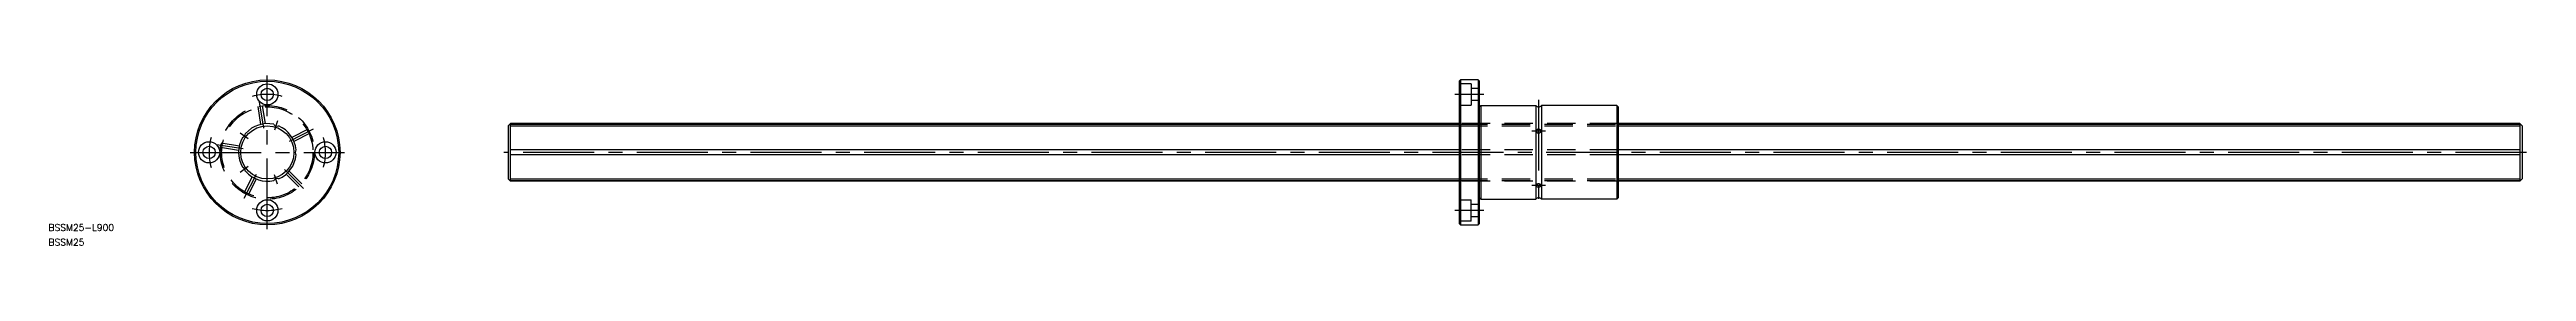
# Model space of a CAD drawing. Extents: x -97 to 1010, y -42 to 34.
import ezdxf

# ---------------------------------------------------------------- set-up
doc = ezdxf.new("R2010")
doc.units = 0
doc.linetypes.add('CENTER', pattern=[50.8, 31.75, -6.35, 6.35, -6.35])
doc.linetypes.add('DASHED', pattern=[19.05, 12.7, -6.35])
doc.layers.get('0').update_dxf_attribs({"linetype": 'CONTINUOUS'})
doc.layers.add('CENTER', color=1, linetype='CENTER')
doc.styles.get("Standard").update_dxf_attribs({"font": 'txt.shx', "height": 3, "bigfont": 'bigfont.shx'})

msp = doc.modelspace()

# ---------------------------------------------------------------- linework, layer by layer
at = {"color": 7, "linetype": 'CONTINUOUS'}
for p, q in [((532.7, 31.9), (533.3, 32.5)), ((532.7, 31.9), (532.7, -31.9)), ((541.1, 32.5), (533.3, 32.5)), ((533.3, 32.5), (533.3, -32.5)), ((541.1, 32.5), (541.1, -32.5)), ((541.1, 32.5), (541.7, 31.9)), ((541.7, -31.9), (541.7, 31.9)), ((107.7, 11.9), (108.7, 12.9)), ((107.7, 11.9), (107.7, -11.9)), ((532.7, 12.9), (108.7, 12.9)), ((108.7, -12.9), (108.7, 12.9)), ((108.7, 12.6), (532.7, 12.6)), ((108.7, 11.9), (532.7, 11.9)), ((542.3, 21), (541.7, 20.4)), ((542.3, 21), (542.3, -21)), ((542.3, 21), (567, 21)), ((567, 21), (567, -21)), ((569.4, 21), (569.4, -21)), ((603.1, 21), (569.4, 21)), ((603.1, 21), (603.1, -21)), ((603.1, 21), (603.7, 20.4)), ((603.7, 20.4), (603.7, -20.4)), ((1006.7, 12.9), (603.7, 12.9)), ((603.7, 12.6), (1006.7, 12.6)), ((603.7, 11.9), (1006.7, 11.9)), ((1006.7, 12.9), (1007.7, 11.9)), ((1006.7, 12.9), (1006.7, -12.9)), ((1007.7, 11.9), (1007.7, -11.9)), ((532.7, 1.1), (108.7, 1.1)), ((1006.7, 1.1), (603.7, 1.1)), ((532.7, -1.1), (108.7, -1.1)), ((1006.7, -1.1), (603.7, -1.1)), ((107.7, -11.9), (108.7, -12.9)), ((108.7, -11.9), (532.7, -11.9)), ((108.7, -12.6), (532.7, -12.6)), ((532.7, -12.9), (108.7, -12.9)), ((541.7, -20.4), (542.3, -21)), ((542.3, -21), (567, -21)), ((603.1, -21), (569.4, -21)), ((603.7, -20.4), (603.1, -21)), ((603.7, -11.9), (1006.7, -11.9)), ((603.7, -12.6), (1006.7, -12.6)), ((1006.7, -12.9), (603.7, -12.9)), ((1006.7, -12.9), (1007.7, -11.9)), ((532.7, -31.9), (533.3, -32.5)), ((533.3, -32.5), (541.1, -32.5)), ((541.7, -31.9), (541.1, -32.5))]:
    msp.add_line(p, q, dxfattribs=at)
at = {"color": 3, "linetype": 'DASHED'}
for p, q in [((538.1, 30.8), (532.7, 30.8)), ((538.1, 30.8), (538.1, 21.2)), ((538.1, 28.8), (541.7, 28.8)), ((541.7, 23.2), (538.1, 23.2)), ((-4.3, 20.6), (-3, 12.5)), ((-2.3, 20.9), (-1, 12.9)), ((532.7, 21.2), (538.1, 21.2)), ((603.7, 12.9), (532.7, 12.9)), ((532.7, 12.6), (603.7, 12.6)), ((532.7, 11.9), (603.7, 11.9)), ((-20.9, 2.3), (-12.9, 1)), ((-20.6, 4.3), (-12.5, 3)), ((18.2, 10.4), (11, 6.7)), ((19.1, 8.6), (11.9, 4.9)), ((603.7, 1.1), (532.7, 1.1)), ((-10.4, -18.3), (-6.7, -11)), ((14.1, -15.5), (8.4, -9.8)), ((15.5, -14.1), (9.8, -8.4)), ((603.7, -1.1), (532.7, -1.1)), ((-8.6, -19.2), (-4.9, -11.9)), ((532.7, -11.9), (603.7, -11.9)), ((532.7, -12.6), (603.7, -12.6)), ((603.7, -12.9), (532.7, -12.9)), ((532.7, -21.3), (538.1, -21.3)), ((538.1, -30.8), (538.1, -21.3)), ((538.1, -30.8), (532.7, -30.8)), ((541.7, -23.3), (538.1, -23.3)), ((538.1, -28.8), (541.7, -28.8))]:
    msp.add_line(p, q, dxfattribs=at)
at = {"color": 7, "linetype": 'CONTINUOUS'}
for points in [[(567.2, 9.5, 0), (567.2, 9.5, 0), (567.2, 9.4, 0), (567.2, 9.4, 0), (567.2, 9.3, 0), (567.2, 9.3, 0), (567.2, 9.3, 0), (567.2, 9.2, 0), (567.3, 9.2, 0), (567.3, 9.1, 0), (567.3, 9.1, 0), (567.3, 9.1, 0), (567.3, 9, 0), (567.4, 9, 0), (567.4, 9, 0), (567.4, 8.9, 0), (567.5, 8.9, 0), (567.5, 8.9, 0), (567.5, 8.8, 0), (567.6, 8.8, 0), (567.6, 8.8, 0), (567.7, 8.8, 0), (567.7, 8.7, 0), (567.7, 8.7, 0), (567.8, 8.7, 0), (567.8, 8.7, 0), (567.9, 8.7, 0), (567.9, 8.7, 0), (568, 8.6, 0), (568, 8.6, 0), (568.1, 8.6, 0), (568.1, 8.6, 0), (568.2, 8.6, 0), (568.2, 8.6, 0), (568.3, 8.6, 0), (568.3, 8.6, 0), (568.4, 8.6, 0), (568.4, 8.7, 0), (568.5, 8.7, 0), (568.5, 8.7, 0), (568.6, 8.7, 0), (568.6, 8.7, 0), (568.6, 8.7, 0), (568.7, 8.8, 0), (568.7, 8.8, 0), (568.8, 8.8, 0), (568.8, 8.8, 0), (568.8, 8.9, 0), (568.9, 8.9, 0), (568.9, 8.9, 0), (569, 9, 0), (569, 9, 0), (569, 9, 0), (569, 9.1, 0), (569.1, 9.1, 0), (569.1, 9.1, 0), (569.1, 9.2, 0), (569.1, 9.2, 0), (569.1, 9.3, 0), (569.1, 9.3, 0), (569.2, 9.3, 0), (569.2, 9.4, 0), (569.2, 9.4, 0), (569.2, 9.5, 0), (569.2, 9.5, 0), (569.2, 9.6, 0), (569.2, 9.6, 0), (569.2, 9.6, 0), (569.2, 9.7, 0), (569.1, 9.7, 0), (569.1, 9.8, 0), (569.1, 9.8, 0), (569.1, 9.9, 0), (569.1, 9.9, 0), (569.1, 9.9, 0), (569, 10, 0), (569, 10, 0), (569, 10, 0), (569, 10.1, 0), (568.9, 10.1, 0), (568.9, 10.1, 0), (568.8, 10.2, 0), (568.8, 10.2, 0), (568.8, 10.2, 0), (568.7, 10.2, 0), (568.7, 10.3, 0), (568.6, 10.3, 0), (568.6, 10.3, 0), (568.6, 10.3, 0), (568.5, 10.3, 0), (568.5, 10.4, 0), (568.4, 10.4, 0), (568.4, 10.4, 0), (568.3, 10.4, 0), (568.3, 10.4, 0), (568.2, 10.4, 0), (568.2, 10.4, 0), (568.1, 10.4, 0), (568.1, 10.4, 0), (568, 10.4, 0), (568, 10.4, 0), (567.9, 10.4, 0), (567.9, 10.4, 0), (567.8, 10.3, 0), (567.8, 10.3, 0), (567.7, 10.3, 0), (567.7, 10.3, 0), (567.7, 10.3, 0), (567.6, 10.2, 0), (567.6, 10.2, 0), (567.5, 10.2, 0), (567.5, 10.2, 0), (567.5, 10.1, 0), (567.4, 10.1, 0), (567.4, 10.1, 0), (567.4, 10, 0), (567.3, 10, 0), (567.3, 10, 0), (567.3, 9.9, 0), (567.3, 9.9, 0), (567.3, 9.9, 0), (567.2, 9.8, 0), (567.2, 9.8, 0), (567.2, 9.7, 0), (567.2, 9.7, 0), (567.2, 9.6, 0), (567.2, 9.6, 0), (567.2, 9.6, 0), (567.2, 9.5, 0)], [(567.2, -14.8, 0), (567.2, -14.9, 0), (567.2, -14.9, 0), (567.2, -14.9, 0), (567.2, -15, 0), (567.2, -15, 0), (567.2, -15, 0), (567.2, -15.1, 0), (567.3, -15.1, 0), (567.3, -15.1, 0), (567.3, -15.2, 0), (567.3, -15.2, 0), (567.3, -15.2, 0), (567.4, -15.3, 0), (567.4, -15.3, 0), (567.4, -15.3, 0), (567.5, -15.3, 0), (567.5, -15.4, 0), (567.5, -15.4, 0), (567.6, -15.4, 0), (567.6, -15.4, 0), (567.7, -15.4, 0), (567.7, -15.5, 0), (567.7, -15.5, 0), (567.8, -15.5, 0), (567.8, -15.5, 0), (567.9, -15.5, 0), (567.9, -15.5, 0), (568, -15.5, 0), (568, -15.5, 0), (568.1, -15.5, 0), (568.1, -15.5, 0), (568.2, -15.5, 0), (568.2, -15.5, 0), (568.3, -15.5, 0), (568.3, -15.5, 0), (568.4, -15.5, 0), (568.4, -15.5, 0), (568.5, -15.5, 0), (568.5, -15.5, 0), (568.6, -15.5, 0), (568.6, -15.5, 0), (568.6, -15.5, 0), (568.7, -15.4, 0), (568.7, -15.4, 0), (568.8, -15.4, 0), (568.8, -15.4, 0), (568.8, -15.4, 0), (568.9, -15.3, 0), (568.9, -15.3, 0), (569, -15.3, 0), (569, -15.3, 0), (569, -15.2, 0), (569, -15.2, 0), (569.1, -15.2, 0), (569.1, -15.1, 0), (569.1, -15.1, 0), (569.1, -15.1, 0), (569.1, -15, 0), (569.1, -15, 0), (569.2, -15, 0), (569.2, -14.9, 0), (569.2, -14.9, 0), (569.2, -14.9, 0), (569.2, -14.8, 0), (569.2, -14.8, 0), (569.2, -14.8, 0), (569.2, -14.7, 0), (569.2, -14.7, 0), (569.1, -14.7, 0), (569.1, -14.6, 0), (569.1, -14.6, 0), (569.1, -14.6, 0), (569.1, -14.5, 0), (569.1, -14.5, 0), (569, -14.5, 0), (569, -14.4, 0), (569, -14.4, 0), (569, -14.4, 0), (568.9, -14.3, 0), (568.9, -14.3, 0), (568.8, -14.3, 0), (568.8, -14.3, 0), (568.8, -14.2, 0), (568.7, -14.2, 0), (568.7, -14.2, 0), (568.6, -14.2, 0), (568.6, -14.2, 0), (568.6, -14.2, 0), (568.5, -14.2, 0), (568.5, -14.1, 0), (568.4, -14.1, 0), (568.4, -14.1, 0), (568.3, -14.1, 0), (568.3, -14.1, 0), (568.2, -14.1, 0), (568.2, -14.1, 0), (568.1, -14.1, 0), (568.1, -14.1, 0), (568, -14.1, 0), (568, -14.1, 0), (567.9, -14.1, 0), (567.9, -14.1, 0), (567.8, -14.2, 0), (567.8, -14.2, 0), (567.7, -14.2, 0), (567.7, -14.2, 0), (567.7, -14.2, 0), (567.6, -14.2, 0), (567.6, -14.2, 0), (567.5, -14.3, 0), (567.5, -14.3, 0), (567.5, -14.3, 0), (567.4, -14.3, 0), (567.4, -14.4, 0), (567.4, -14.4, 0), (567.3, -14.4, 0), (567.3, -14.5, 0), (567.3, -14.5, 0), (567.3, -14.5, 0), (567.3, -14.6, 0), (567.2, -14.6, 0), (567.2, -14.6, 0), (567.2, -14.7, 0), (567.2, -14.7, 0), (567.2, -14.7, 0), (567.2, -14.8, 0), (567.2, -14.8, 0), (567.2, -14.8, 0)]]:
    msp.add_polyline3d(points, dxfattribs=at)
for centre, radius in [((0, 0), 32.5), ((0, 0), 31.9), ((0, 26), 4.75), ((0, 26), 2.75), ((0, 0), 11.9), ((-26, 0), 4.75), ((-26, 0), 2.75), ((26, 0), 4.75), ((26, 0), 2.75), ((0, -26), 4.75), ((0, -26), 2.75)]:
    msp.add_circle(centre, radius, dxfattribs=at)
at = {"color": 3, "linetype": 'DASHED'}
for radius in [21, 20.4]:
    msp.add_circle((0, 0), radius, dxfattribs=at)
at = {"color": 7, "linetype": 'CONTINUOUS'}
for centre, radius, start, end in [((0, 0), 12.9, 77.086, 138.914), ((4.5, 13.8), 2.05, 218.0387, 285.9613), ((0, 0), 12.9, 5.086, 66.914), ((568.2, 21.9), 1.5, 216.8699, 323.1301), ((0, 0), 12.9, 149.086, 210.914), ((-11.8, 8.6), 2.05, 290.0387, 357.9613), ((14.5, 0), 2.05, 146.0387, 213.9613), ((14.5, 0), 2.05, 146.0387, 213.9613), ((-11.8, -8.6), 2.05, 2.0387, 69.9613), ((0, 0), 12.9, 221.086, 282.914), ((0, 0), 12.9, 293.086, 354.914), ((4.5, -13.8), 2.05, 74.0387, 141.9613), ((568.2, -21.9), 1.5, 36.8699, 143.1301)]:
    msp.add_arc(centre, radius, start, end, dxfattribs=at)
at = {"layer": 'CENTER', "color": 1, "linetype": 'CENTER'}
for p, q in [((0, -34.5), (0, 34.5)), ((-3.6, 22.7), (-1.7, 10.8)), ((543.7, 26), (530.7, 26)), ((568.2, 23.6), (568.2, -24.1)), ((4.6, 14.2), (3.2, 10)), ((-34.5, 0), (34.5, 0)), ((-22.7, 3.6), (-10.8, 1.7)), ((-12.1, 8.8), (-8.5, 6.2)), ((20.5, 10.4), (9.7, 4.9)), ((1009.7, 0), (105.7, 0)), ((571.2, 9.5), (565.2, 9.5)), ((-12.1, -8.8), (-8.5, -6.2)), ((-10.4, -20.5), (-4.9, -9.7)), ((4.6, -14.2), (3.2, -10)), ((16.2, -16.2), (7.7, -7.7)), ((571.2, -14.8), (565.2, -14.8)), ((543.7, -26), (530.7, -26))]:
    msp.add_line(p, q, dxfattribs=at)
for centre, start, end in [((0, 0), 75.083, 104.917), ((0, 0), 165.1456, 194.9979), ((0, 0), 345.1642, 14.979), ((-0.1, 0), 255.2264, 285.0603)]:
    msp.add_arc(centre, 26, start, end, dxfattribs=at)

# ---------------------------------------------------------------- texts
at = {"color": 7, "linetype": 'CONTINUOUS'}
for s, p in [('BSSM25-L900', (-97.8, -35.2)), ('BSSM25', (-97.8, -41.8))]:
    msp.add_text(s, height=3, dxfattribs=at).set_placement(p)

doc.saveas('drawing.dxf')
